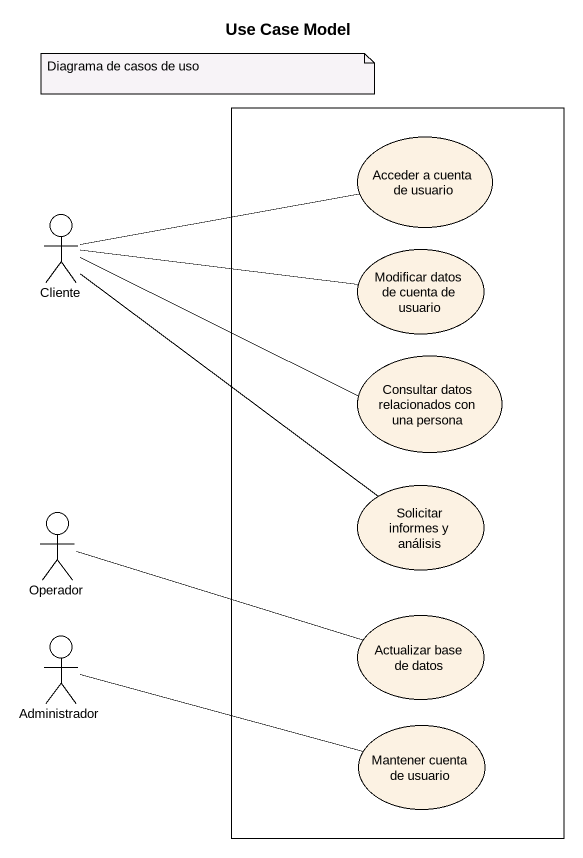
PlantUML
@startuml
title Use Case Model
rectangle " " as rectangle1 {
  usecase "Acceder a cuenta de usuario" as Acceder_a_cuenta_de_usuario
  usecase "Modificar datos de cuenta de usuario" as Modificar_datos_de_cuenta
  usecase "Consultar datos relacionados con una persona" as Consultar_datos
  usecase "Solicitar informes y análisis" as Solicitar_informes_y
  usecase "Actualizar base de datos" as Actualizar_base_de_datos
  usecase "Mantener cuenta de usuario" as Mantener_cuenta_de_usuario
}
actor Cliente
actor Operador
actor Administrador
Cliente -right- Acceder_a_cuenta_de_usuario
Cliente -right- Modificar_datos_de_cuenta
Cliente -right- Consultar_datos
Cliente -- Solicitar_informes_y
Operador -right- Actualizar_base_de_datos
Administrador -right- Mantener_cuenta_de_usuario
note as N1
  Diagrama de casos de uso
end note
@enduml
